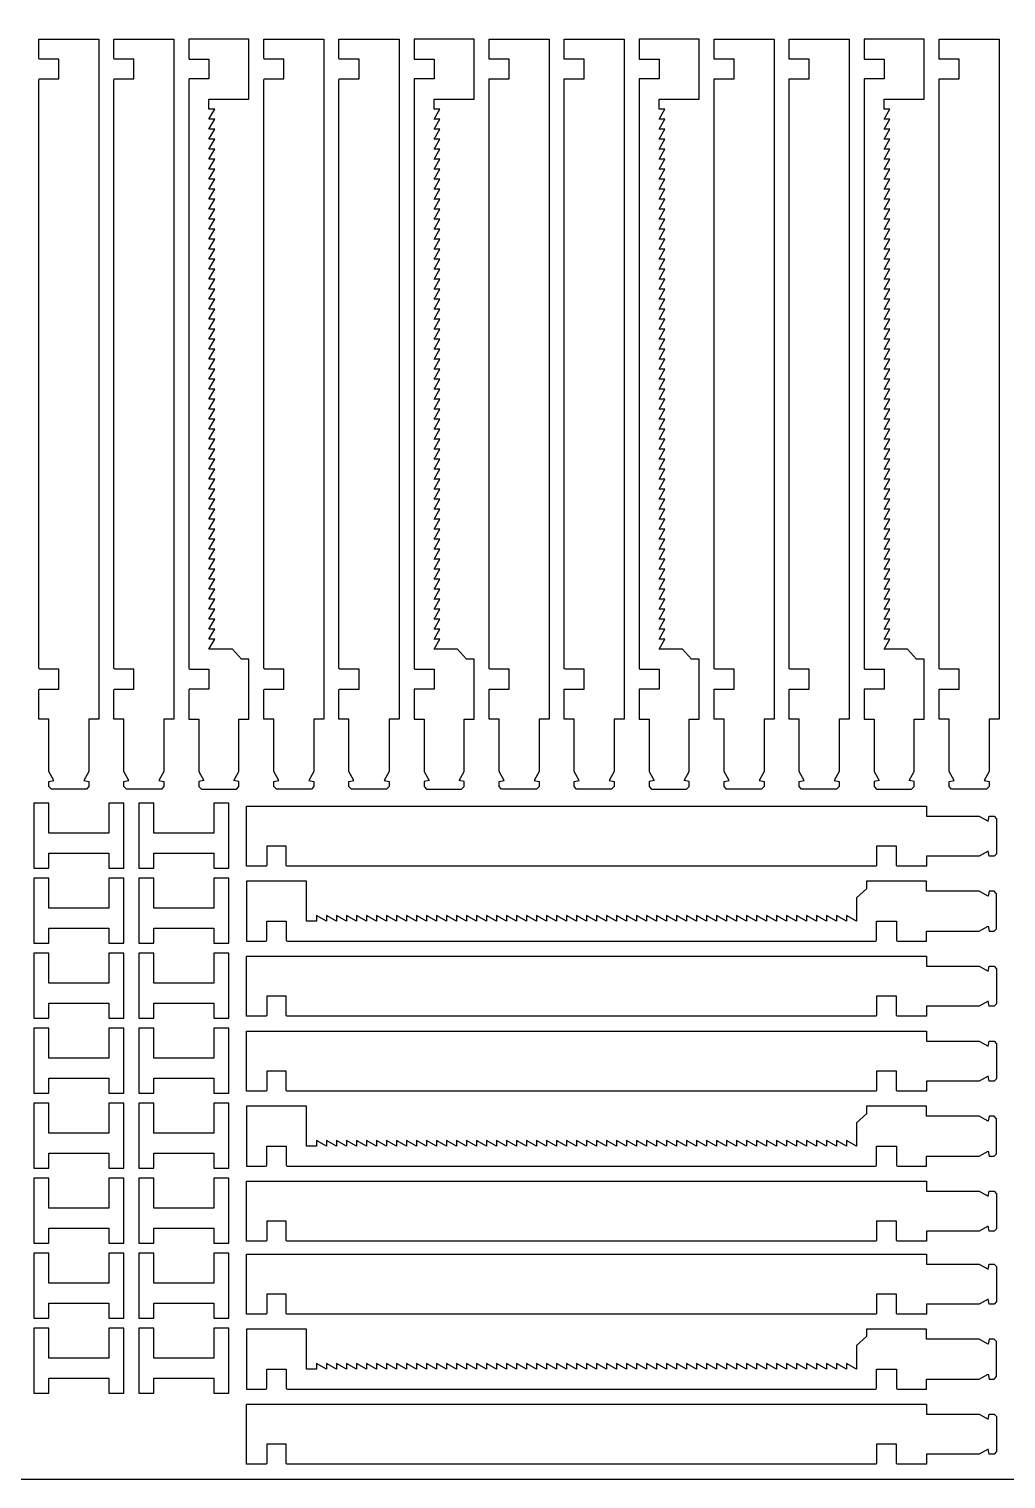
# Model space of a CAD drawing. Header units: millimetres. Extents: x 0 to 1902, y -212 to 712.
# Drawn here: x 437 to 632.4, y 0 to 290 of the extents above; entities that cross this region are included whole.
import ezdxf

# ---------------------------------------------------------------- set-up
doc = ezdxf.new("R2010")
doc.units = ezdxf.units.MM
doc.header["$MEASUREMENT"] = 0

msp = doc.modelspace()

# ---------------------------------------------------------------- linework, layer by layer
for p, q in [((481, 288), (469, 288)), ((469, 288), (469, 284.14)), ((481, 276), (481, 288)), ((526, 288), (514, 288)), ((514, 288), (514, 284.14)), ((526, 276), (526, 288)), ((571, 288), (559, 288)), ((559, 288), (559, 284.14)), ((571, 276), (571, 288)), ((616, 288), (604, 288)), ((604, 288), (604, 284.14)), ((616, 276), (616, 288)), ((469.2, 283.94), (473, 283.94)), ((473, 283.94), (473, 280.06)), ((514.2, 283.94), (518, 283.94)), ((518, 283.94), (518, 280.06)), ((559.2, 283.94), (563, 283.94)), ((563, 283.94), (563, 280.06)), ((604.2, 283.94), (608, 283.94)), ((608, 283.94), (608, 280.06)), ((469, 279.86), (469, 162.2)), ((473, 280.06), (469.2, 280.06)), ((514, 279.86), (514, 162.2)), ((518, 280.06), (514.2, 280.06)), ((559, 279.86), (559, 162.2)), ((563, 280.06), (559.2, 280.06)), ((604, 279.86), (604, 162.2)), ((608, 280.06), (604.2, 280.06)), ((473, 274), (473, 276)), ((473, 276), (481, 276)), ((518, 274), (518, 276)), ((518, 276), (526, 276)), ((563, 274), (563, 276)), ((563, 276), (571, 276)), ((608, 274), (608, 276)), ((608, 276), (616, 276)), ((473, 272), (474.15, 274)), ((474.15, 274), (473, 274)), ((518, 272), (519.15, 274)), ((519.15, 274), (518, 274)), ((563, 272), (564.15, 274)), ((564.15, 274), (563, 274)), ((608, 272), (609.15, 274)), ((609.15, 274), (608, 274)), ((473, 270), (474.15, 272)), ((474.15, 272), (473, 272)), ((473, 268), (474.15, 270)), ((474.15, 270), (473, 270)), ((518, 270), (519.15, 272)), ((519.15, 272), (518, 272)), ((518, 268), (519.15, 270)), ((519.15, 270), (518, 270)), ((563, 270), (564.15, 272)), ((564.15, 272), (563, 272)), ((563, 268), (564.15, 270)), ((564.15, 270), (563, 270)), ((608, 270), (609.15, 272)), ((609.15, 272), (608, 272)), ((608, 268), (609.15, 270)), ((609.15, 270), (608, 270)), ((473, 266), (474.15, 268)), ((474.15, 268), (473, 268)), ((518, 266), (519.15, 268)), ((519.15, 268), (518, 268)), ((563, 266), (564.15, 268)), ((564.15, 268), (563, 268)), ((608, 266), (609.15, 268)), ((609.15, 268), (608, 268)), ((473, 264), (474.15, 266)), ((474.15, 266), (473, 266)), ((473, 262), (474.15, 264)), ((474.15, 264), (473, 264)), ((518, 264), (519.15, 266)), ((519.15, 266), (518, 266)), ((518, 262), (519.15, 264)), ((519.15, 264), (518, 264)), ((563, 264), (564.15, 266)), ((564.15, 266), (563, 266)), ((563, 262), (564.15, 264)), ((564.15, 264), (563, 264)), ((608, 264), (609.15, 266)), ((609.15, 266), (608, 266)), ((608, 262), (609.15, 264)), ((609.15, 264), (608, 264)), ((473, 260), (474.15, 262)), ((474.15, 262), (473, 262)), ((518, 260), (519.15, 262)), ((519.15, 262), (518, 262)), ((563, 260), (564.15, 262)), ((564.15, 262), (563, 262)), ((608, 260), (609.15, 262)), ((609.15, 262), (608, 262)), ((473, 258), (474.15, 260)), ((474.15, 260), (473, 260)), ((518, 258), (519.15, 260)), ((519.15, 260), (518, 260)), ((563, 258), (564.15, 260)), ((564.15, 260), (563, 260)), ((608, 258), (609.15, 260)), ((609.15, 260), (608, 260)), ((473, 256), (474.15, 258)), ((474.15, 258), (473, 258)), ((473, 254), (474.15, 256)), ((474.15, 256), (473, 256)), ((518, 256), (519.15, 258)), ((519.15, 258), (518, 258)), ((518, 254), (519.15, 256)), ((519.15, 256), (518, 256)), ((563, 256), (564.15, 258)), ((564.15, 258), (563, 258)), ((563, 254), (564.15, 256)), ((564.15, 256), (563, 256)), ((608, 256), (609.15, 258)), ((609.15, 258), (608, 258)), ((608, 254), (609.15, 256)), ((609.15, 256), (608, 256)), ((473, 252), (474.15, 254)), ((474.15, 254), (473, 254)), ((518, 252), (519.15, 254)), ((519.15, 254), (518, 254)), ((563, 252), (564.15, 254)), ((564.15, 254), (563, 254)), ((608, 252), (609.15, 254)), ((609.15, 254), (608, 254)), ((473, 250), (474.15, 252)), ((474.15, 252), (473, 252)), ((473, 248), (474.15, 250)), ((474.15, 250), (473, 250)), ((518, 250), (519.15, 252)), ((519.15, 252), (518, 252)), ((518, 248), (519.15, 250)), ((519.15, 250), (518, 250)), ((563, 250), (564.15, 252)), ((564.15, 252), (563, 252)), ((563, 248), (564.15, 250)), ((564.15, 250), (563, 250)), ((608, 250), (609.15, 252)), ((609.15, 252), (608, 252)), ((608, 248), (609.15, 250)), ((609.15, 250), (608, 250)), ((473, 246), (474.15, 248)), ((474.15, 248), (473, 248)), ((518, 246), (519.15, 248)), ((519.15, 248), (518, 248)), ((563, 246), (564.15, 248)), ((564.15, 248), (563, 248)), ((608, 246), (609.15, 248)), ((609.15, 248), (608, 248)), ((473, 244), (474.15, 246)), ((474.15, 246), (473, 246)), ((473, 242), (474.15, 244)), ((474.15, 244), (473, 244)), ((518, 244), (519.15, 246)), ((519.15, 246), (518, 246)), ((518, 242), (519.15, 244)), ((519.15, 244), (518, 244)), ((563, 244), (564.15, 246)), ((564.15, 246), (563, 246)), ((563, 242), (564.15, 244)), ((564.15, 244), (563, 244)), ((608, 244), (609.15, 246)), ((609.15, 246), (608, 246)), ((608, 242), (609.15, 244)), ((609.15, 244), (608, 244)), ((473, 240), (474.15, 242)), ((474.15, 242), (473, 242)), ((518, 240), (519.15, 242)), ((519.15, 242), (518, 242)), ((563, 240), (564.15, 242)), ((564.15, 242), (563, 242)), ((608, 240), (609.15, 242)), ((609.15, 242), (608, 242)), ((473, 238), (474.15, 240)), ((474.15, 240), (473, 240)), ((473, 236), (474.15, 238)), ((474.15, 238), (473, 238)), ((518, 238), (519.15, 240)), ((519.15, 240), (518, 240)), ((518, 236), (519.15, 238)), ((519.15, 238), (518, 238)), ((563, 238), (564.15, 240)), ((564.15, 240), (563, 240)), ((563, 236), (564.15, 238)), ((564.15, 238), (563, 238)), ((608, 238), (609.15, 240)), ((609.15, 240), (608, 240)), ((608, 236), (609.15, 238)), ((609.15, 238), (608, 238)), ((473, 234), (474.15, 236)), ((474.15, 236), (473, 236)), ((518, 234), (519.15, 236)), ((519.15, 236), (518, 236)), ((563, 234), (564.15, 236)), ((564.15, 236), (563, 236)), ((608, 234), (609.15, 236)), ((609.15, 236), (608, 236)), ((473, 232), (474.15, 234)), ((474.15, 234), (473, 234)), ((518, 232), (519.15, 234)), ((519.15, 234), (518, 234)), ((563, 232), (564.15, 234)), ((564.15, 234), (563, 234)), ((608, 232), (609.15, 234)), ((609.15, 234), (608, 234)), ((473, 230), (474.15, 232)), ((474.15, 232), (473, 232)), ((473, 228), (474.15, 230)), ((474.15, 230), (473, 230)), ((518, 230), (519.15, 232)), ((519.15, 232), (518, 232)), ((518, 228), (519.15, 230)), ((519.15, 230), (518, 230)), ((563, 230), (564.15, 232)), ((564.15, 232), (563, 232)), ((563, 228), (564.15, 230)), ((564.15, 230), (563, 230)), ((608, 230), (609.15, 232)), ((609.15, 232), (608, 232)), ((608, 228), (609.15, 230)), ((609.15, 230), (608, 230)), ((473, 226), (474.15, 228)), ((474.15, 228), (473, 228)), ((518, 226), (519.15, 228)), ((519.15, 228), (518, 228)), ((563, 226), (564.15, 228)), ((564.15, 228), (563, 228)), ((608, 226), (609.15, 228)), ((609.15, 228), (608, 228)), ((473, 224), (474.15, 226)), ((474.15, 226), (473, 226)), ((473, 222), (474.15, 224)), ((474.15, 224), (473, 224)), ((518, 224), (519.15, 226)), ((519.15, 226), (518, 226)), ((518, 222), (519.15, 224)), ((519.15, 224), (518, 224)), ((563, 224), (564.15, 226)), ((564.15, 226), (563, 226)), ((563, 222), (564.15, 224)), ((564.15, 224), (563, 224)), ((608, 224), (609.15, 226)), ((609.15, 226), (608, 226)), ((608, 222), (609.15, 224)), ((609.15, 224), (608, 224)), ((473, 220), (474.15, 222)), ((474.15, 222), (473, 222)), ((518, 220), (519.15, 222)), ((519.15, 222), (518, 222)), ((563, 220), (564.15, 222)), ((564.15, 222), (563, 222)), ((608, 220), (609.15, 222)), ((609.15, 222), (608, 222)), ((473, 218), (474.15, 220)), ((474.15, 220), (473, 220)), ((473, 216), (474.15, 218)), ((474.15, 218), (473, 218)), ((518, 218), (519.15, 220)), ((519.15, 220), (518, 220)), ((518, 216), (519.15, 218)), ((519.15, 218), (518, 218)), ((563, 218), (564.15, 220)), ((564.15, 220), (563, 220)), ((563, 216), (564.15, 218)), ((564.15, 218), (563, 218)), ((608, 218), (609.15, 220)), ((609.15, 220), (608, 220)), ((608, 216), (609.15, 218)), ((609.15, 218), (608, 218)), ((473, 214), (474.15, 216)), ((474.15, 216), (473, 216)), ((518, 214), (519.15, 216)), ((519.15, 216), (518, 216)), ((563, 214), (564.15, 216)), ((564.15, 216), (563, 216)), ((608, 214), (609.15, 216)), ((609.15, 216), (608, 216)), ((473, 212), (474.15, 214)), ((474.15, 214), (473, 214)), ((473, 210), (474.15, 212)), ((474.15, 212), (473, 212)), ((518, 212), (519.15, 214)), ((519.15, 214), (518, 214)), ((518, 210), (519.15, 212)), ((519.15, 212), (518, 212)), ((563, 212), (564.15, 214)), ((564.15, 214), (563, 214)), ((563, 210), (564.15, 212)), ((564.15, 212), (563, 212)), ((608, 212), (609.15, 214)), ((609.15, 214), (608, 214)), ((608, 210), (609.15, 212)), ((609.15, 212), (608, 212)), ((473, 208), (474.15, 210)), ((474.15, 210), (473, 210)), ((518, 208), (519.15, 210)), ((519.15, 210), (518, 210)), ((563, 208), (564.15, 210)), ((564.15, 210), (563, 210)), ((608, 208), (609.15, 210)), ((609.15, 210), (608, 210)), ((473, 206), (474.15, 208)), ((474.15, 208), (473, 208)), ((473, 204), (474.15, 206)), ((474.15, 206), (473, 206)), ((518, 206), (519.15, 208)), ((519.15, 208), (518, 208)), ((518, 204), (519.15, 206)), ((519.15, 206), (518, 206)), ((563, 206), (564.15, 208)), ((564.15, 208), (563, 208)), ((563, 204), (564.15, 206)), ((564.15, 206), (563, 206)), ((608, 206), (609.15, 208)), ((609.15, 208), (608, 208)), ((608, 204), (609.15, 206)), ((609.15, 206), (608, 206)), ((473, 202), (474.15, 204)), ((474.15, 204), (473, 204)), ((518, 202), (519.15, 204)), ((519.15, 204), (518, 204)), ((563, 202), (564.15, 204)), ((564.15, 204), (563, 204)), ((608, 202), (609.15, 204)), ((609.15, 204), (608, 204)), ((473, 200), (474.15, 202)), ((474.15, 202), (473, 202)), ((518, 200), (519.15, 202)), ((519.15, 202), (518, 202)), ((563, 200), (564.15, 202)), ((564.15, 202), (563, 202)), ((608, 200), (609.15, 202)), ((609.15, 202), (608, 202)), ((473, 198), (474.15, 200)), ((474.15, 200), (473, 200)), ((473, 196), (474.15, 198)), ((474.15, 198), (473, 198)), ((518, 198), (519.15, 200)), ((519.15, 200), (518, 200)), ((518, 196), (519.15, 198)), ((519.15, 198), (518, 198)), ((563, 198), (564.15, 200)), ((564.15, 200), (563, 200)), ((563, 196), (564.15, 198)), ((564.15, 198), (563, 198)), ((608, 198), (609.15, 200)), ((609.15, 200), (608, 200)), ((608, 196), (609.15, 198)), ((609.15, 198), (608, 198)), ((473, 194), (474.15, 196)), ((474.15, 196), (473, 196)), ((518, 194), (519.15, 196)), ((519.15, 196), (518, 196)), ((563, 194), (564.15, 196)), ((564.15, 196), (563, 196)), ((608, 194), (609.15, 196)), ((609.15, 196), (608, 196)), ((473, 192), (474.15, 194)), ((474.15, 194), (473, 194)), ((473, 190), (474.15, 192)), ((474.15, 192), (473, 192)), ((518, 192), (519.15, 194)), ((519.15, 194), (518, 194)), ((518, 190), (519.15, 192)), ((519.15, 192), (518, 192)), ((563, 192), (564.15, 194)), ((564.15, 194), (563, 194)), ((563, 190), (564.15, 192)), ((564.15, 192), (563, 192)), ((608, 192), (609.15, 194)), ((609.15, 194), (608, 194)), ((608, 190), (609.15, 192)), ((609.15, 192), (608, 192)), ((473, 188), (474.15, 190)), ((474.15, 190), (473, 190)), ((518, 188), (519.15, 190)), ((519.15, 190), (518, 190)), ((563, 188), (564.15, 190)), ((564.15, 190), (563, 190)), ((608, 188), (609.15, 190)), ((609.15, 190), (608, 190)), ((473, 186), (474.15, 188)), ((474.15, 188), (473, 188)), ((473, 184), (474.15, 186)), ((474.15, 186), (473, 186)), ((518, 186), (519.15, 188)), ((519.15, 188), (518, 188)), ((518, 184), (519.15, 186)), ((519.15, 186), (518, 186)), ((563, 186), (564.15, 188)), ((564.15, 188), (563, 188)), ((563, 184), (564.15, 186)), ((564.15, 186), (563, 186)), ((608, 186), (609.15, 188)), ((609.15, 188), (608, 188)), ((608, 184), (609.15, 186)), ((609.15, 186), (608, 186)), ((473, 182), (474.15, 184)), ((474.15, 184), (473, 184)), ((518, 182), (519.15, 184)), ((519.15, 184), (518, 184)), ((563, 182), (564.15, 184)), ((564.15, 184), (563, 184)), ((608, 182), (609.15, 184)), ((609.15, 184), (608, 184)), ((473, 180), (474.15, 182)), ((474.15, 182), (473, 182)), ((473, 178), (474.15, 180)), ((474.15, 180), (473, 180)), ((518, 180), (519.15, 182)), ((519.15, 182), (518, 182)), ((518, 178), (519.15, 180)), ((519.15, 180), (518, 180)), ((563, 180), (564.15, 182)), ((564.15, 182), (563, 182)), ((563, 178), (564.15, 180)), ((564.15, 180), (563, 180)), ((608, 180), (609.15, 182)), ((609.15, 182), (608, 182)), ((608, 178), (609.15, 180)), ((609.15, 180), (608, 180)), ((473, 176), (474.15, 178)), ((474.15, 178), (473, 178)), ((518, 176), (519.15, 178)), ((519.15, 178), (518, 178)), ((563, 176), (564.15, 178)), ((564.15, 178), (563, 178)), ((608, 176), (609.15, 178)), ((609.15, 178), (608, 178)), ((473, 174), (474.15, 176)), ((474.15, 176), (473, 176)), ((473, 172), (474.15, 174)), ((474.15, 174), (473, 174)), ((518, 174), (519.15, 176)), ((519.15, 176), (518, 176)), ((518, 172), (519.15, 174)), ((519.15, 174), (518, 174)), ((563, 174), (564.15, 176)), ((564.15, 176), (563, 176)), ((563, 172), (564.15, 174)), ((564.15, 174), (563, 174)), ((608, 174), (609.15, 176)), ((609.15, 176), (608, 176)), ((608, 172), (609.15, 174)), ((609.15, 174), (608, 174)), ((473, 170), (474.15, 172)), ((474.15, 172), (473, 172)), ((518, 170), (519.15, 172)), ((519.15, 172), (518, 172)), ((563, 170), (564.15, 172)), ((564.15, 172), (563, 172)), ((608, 170), (609.15, 172)), ((609.15, 172), (608, 172)), ((473, 168), (474.15, 170)), ((474.15, 170), (473, 170)), ((518, 168), (519.15, 170)), ((519.15, 170), (518, 170)), ((563, 168), (564.15, 170)), ((564.15, 170), (563, 170)), ((608, 168), (609.15, 170)), ((609.15, 170), (608, 170)), ((473, 166), (474.15, 168)), ((474.15, 168), (473, 168)), ((475.5, 166), (473, 166)), ((476, 166), (475.5, 166)), ((477.7, 166), (476, 166)), ((479.5, 164), (477.7, 166)), ((518, 166), (519.15, 168)), ((519.15, 168), (518, 168)), ((520.5, 166), (518, 166)), ((521, 166), (520.5, 166)), ((522.7, 166), (521, 166)), ((524.5, 164), (522.7, 166)), ((563, 166), (564.15, 168)), ((564.15, 168), (563, 168)), ((565.5, 166), (563, 166)), ((566, 166), (565.5, 166)), ((567.7, 166), (566, 166)), ((569.5, 164), (567.7, 166)), ((608, 166), (609.15, 168)), ((609.15, 168), (608, 168)), ((610.5, 166), (608, 166)), ((611, 166), (610.5, 166)), ((612.7, 166), (611, 166)), ((614.5, 164), (612.7, 166)), ((481, 164), (479.5, 164)), ((481, 152), (481, 164)), ((526, 164), (524.5, 164)), ((526, 152), (526, 164)), ((571, 164), (569.5, 164)), ((571, 152), (571, 164)), ((616, 164), (614.5, 164)), ((616, 152), (616, 164)), ((469.2, 162), (473, 162)), ((473, 162), (473, 158)), ((514.2, 162), (518, 162)), ((518, 162), (518, 158)), ((559.2, 162), (563, 162)), ((563, 162), (563, 158)), ((604.2, 162), (608, 162)), ((608, 162), (608, 158)), ((469, 157.8), (469, 152)), ((473, 158), (469.2, 158)), ((514, 157.8), (514, 152)), ((518, 158), (514.2, 158)), ((559, 157.8), (559, 152)), ((563, 158), (559.2, 158)), ((604, 157.8), (604, 152)), ((608, 158), (604.2, 158)), ((469, 152), (471, 152)), ((471, 152), (471, 141.5)), ((479, 152), (481, 152)), ((479, 141.5), (479, 152)), ((514, 152), (516, 152)), ((516, 152), (516, 141.5)), ((524, 152), (526, 152)), ((524, 141.5), (524, 152)), ((559, 152), (561, 152)), ((561, 152), (561, 141.5)), ((569, 152), (571, 152)), ((569, 141.5), (569, 152)), ((604, 152), (606, 152)), ((606, 152), (606, 141.5)), ((614, 152), (616, 152)), ((614, 141.5), (614, 152)), ((471, 141.5), (472, 139.7)), ((472, 139.7), (471, 139.5)), ((471, 139.5), (471, 138.5)), ((478, 139.7), (479, 141.5)), ((479, 139.5), (478, 139.7)), ((479, 138.5), (479, 139.5)), ((516, 141.5), (517, 139.7)), ((517, 139.7), (516, 139.5)), ((516, 139.5), (516, 138.5)), ((523, 139.7), (524, 141.5)), ((524, 139.5), (523, 139.7)), ((524, 138.5), (524, 139.5)), ((561, 141.5), (562, 139.7)), ((562, 139.7), (561, 139.5)), ((561, 139.5), (561, 138.5)), ((568, 139.7), (569, 141.5)), ((569, 139.5), (568, 139.7)), ((569, 138.5), (569, 139.5)), ((606, 141.5), (607, 139.7)), ((607, 139.7), (606, 139.5)), ((606, 139.5), (606, 138.5)), ((613, 139.7), (614, 141.5)), ((614, 139.5), (613, 139.7)), ((614, 138.5), (614, 139.5)), ((471, 138.5), (471.5, 138)), ((471.5, 138), (478.5, 138)), ((478.5, 138), (479, 138.5)), ((516, 138.5), (516.5, 138)), ((516.5, 138), (523.5, 138)), ((523.5, 138), (524, 138.5)), ((561, 138.5), (561.5, 138)), ((561.5, 138), (568.5, 138)), ((568.5, 138), (569, 138.5)), ((606, 138.5), (606.5, 138)), ((606.5, 138), (613.5, 138)), ((613.5, 138), (614, 138.5)), ((441, 135.19), (438, 135.19)), ((438, 135.19), (438, 122.19)), ((441, 129.19), (441, 135.19)), ((456, 135.19), (453, 135.19)), ((453, 135.19), (453, 129.19)), ((456, 122.19), (456, 135.19)), ((462, 135.19), (459, 135.19)), ((459, 135.19), (459, 122.19)), ((462, 129.19), (462, 135.19)), ((477, 135.19), (474, 135.19)), ((474, 135.19), (474, 129.19)), ((477, 122.19), (477, 135.19)), ((453, 129.19), (441, 129.19)), ((474, 129.19), (462, 129.19)), ((441, 122.19), (441, 125.19)), ((441, 125.19), (453, 125.19)), ((453, 125.19), (453, 122.19)), ((462, 122.19), (462, 125.19)), ((462, 125.19), (474, 125.19)), ((474, 125.19), (474, 122.19)), ((438, 122.19), (441, 122.19)), ((453, 122.19), (456, 122.19)), ((459, 122.19), (462, 122.19)), ((474, 122.19), (477, 122.19)), ((441, 120.19), (438, 120.19)), ((438, 120.19), (438, 107.19)), ((441, 114.19), (441, 120.19)), ((456, 120.19), (453, 120.19)), ((453, 120.19), (453, 114.19)), ((456, 107.19), (456, 120.19)), ((462, 120.19), (459, 120.19)), ((459, 120.19), (459, 107.19)), ((462, 114.19), (462, 120.19)), ((477, 120.19), (474, 120.19)), ((474, 120.19), (474, 114.19)), ((477, 107.19), (477, 120.19)), ((492.51, 119.56), (480.51, 119.56)), ((480.51, 119.56), (480.51, 107.56)), ((492.51, 111.56), (492.51, 119.56)), ((616.51, 119.56), (604.51, 119.56)), ((604.51, 119.56), (604.51, 118.06)), ((616.51, 117.56), (616.51, 119.56)), ((604.51, 118.06), (602.51, 116.26)), ((602.51, 116.26), (602.51, 114.56)), ((627.01, 117.56), (616.51, 117.56)), ((628.81, 116.56), (627.01, 117.56)), ((629.01, 117.56), (628.81, 116.56)), ((630.01, 117.56), (629.01, 117.56)), ((630.51, 117.06), (630.01, 117.56)), ((630.51, 110.06), (630.51, 117.06)), ((453, 114.19), (441, 114.19)), ((474, 114.19), (462, 114.19)), ((602.51, 114.56), (602.51, 114.06)), ((602.51, 114.06), (602.51, 111.56)), ((484.57, 107.76), (484.57, 111.56)), ((484.57, 111.56), (488.45, 111.56)), ((488.45, 111.56), (488.45, 107.76)), ((494.51, 111.56), (492.51, 111.56)), ((496.51, 111.56), (494.51, 112.71)), ((494.51, 112.71), (494.51, 111.56)), ((498.51, 111.56), (496.51, 112.71)), ((496.51, 112.71), (496.51, 111.56)), ((500.51, 111.56), (498.51, 112.71)), ((498.51, 112.71), (498.51, 111.56)), ((502.51, 111.56), (500.51, 112.71)), ((500.51, 112.71), (500.51, 111.56)), ((504.51, 111.56), (502.51, 112.71)), ((502.51, 112.71), (502.51, 111.56)), ((506.51, 111.56), (504.51, 112.71)), ((504.51, 112.71), (504.51, 111.56)), ((508.51, 111.56), (506.51, 112.71)), ((506.51, 112.71), (506.51, 111.56)), ((510.51, 111.56), (508.51, 112.71)), ((508.51, 112.71), (508.51, 111.56)), ((512.51, 111.56), (510.51, 112.71)), ((510.51, 112.71), (510.51, 111.56)), ((514.51, 111.56), (512.51, 112.71)), ((512.51, 112.71), (512.51, 111.56)), ((516.51, 111.56), (514.51, 112.71)), ((514.51, 112.71), (514.51, 111.56)), ((518.51, 111.56), (516.51, 112.71)), ((516.51, 112.71), (516.51, 111.56)), ((520.51, 111.56), (518.51, 112.71)), ((518.51, 112.71), (518.51, 111.56)), ((522.51, 111.56), (520.51, 112.71)), ((520.51, 112.71), (520.51, 111.56)), ((524.51, 111.56), (522.51, 112.71)), ((522.51, 112.71), (522.51, 111.56)), ((526.51, 111.56), (524.51, 112.71)), ((524.51, 112.71), (524.51, 111.56)), ((528.51, 111.56), (526.51, 112.71)), ((526.51, 112.71), (526.51, 111.56)), ((530.51, 111.56), (528.51, 112.71)), ((528.51, 112.71), (528.51, 111.56)), ((532.51, 111.56), (530.51, 112.71)), ((530.51, 112.71), (530.51, 111.56)), ((534.51, 111.56), (532.51, 112.71)), ((532.51, 112.71), (532.51, 111.56)), ((536.51, 111.56), (534.51, 112.71)), ((534.51, 112.71), (534.51, 111.56)), ((538.51, 111.56), (536.51, 112.71)), ((536.51, 112.71), (536.51, 111.56)), ((540.51, 111.56), (538.51, 112.71)), ((538.51, 112.71), (538.51, 111.56)), ((542.51, 111.56), (540.51, 112.71)), ((540.51, 112.71), (540.51, 111.56)), ((544.51, 111.56), (542.51, 112.71)), ((542.51, 112.71), (542.51, 111.56)), ((546.51, 111.56), (544.51, 112.71)), ((544.51, 112.71), (544.51, 111.56)), ((548.51, 111.56), (546.51, 112.71)), ((546.51, 112.71), (546.51, 111.56)), ((550.51, 111.56), (548.51, 112.71)), ((548.51, 112.71), (548.51, 111.56)), ((552.51, 111.56), (550.51, 112.71)), ((550.51, 112.71), (550.51, 111.56)), ((554.51, 111.56), (552.51, 112.71)), ((552.51, 112.71), (552.51, 111.56)), ((556.51, 111.56), (554.51, 112.71)), ((554.51, 112.71), (554.51, 111.56)), ((558.51, 111.56), (556.51, 112.71)), ((556.51, 112.71), (556.51, 111.56)), ((560.51, 111.56), (558.51, 112.71)), ((558.51, 112.71), (558.51, 111.56)), ((562.51, 111.56), (560.51, 112.71)), ((560.51, 112.71), (560.51, 111.56)), ((564.51, 111.56), (562.51, 112.71)), ((562.51, 112.71), (562.51, 111.56)), ((566.51, 111.56), (564.51, 112.71)), ((564.51, 112.71), (564.51, 111.56)), ((568.51, 111.56), (566.51, 112.71)), ((566.51, 112.71), (566.51, 111.56)), ((570.51, 111.56), (568.51, 112.71)), ((568.51, 112.71), (568.51, 111.56)), ((572.51, 111.56), (570.51, 112.71)), ((570.51, 112.71), (570.51, 111.56)), ((574.51, 111.56), (572.51, 112.71)), ((572.51, 112.71), (572.51, 111.56)), ((576.51, 111.56), (574.51, 112.71)), ((574.51, 112.71), (574.51, 111.56)), ((578.51, 111.56), (576.51, 112.71)), ((576.51, 112.71), (576.51, 111.56)), ((580.51, 111.56), (578.51, 112.71)), ((578.51, 112.71), (578.51, 111.56)), ((582.51, 111.56), (580.51, 112.71)), ((580.51, 112.71), (580.51, 111.56)), ((584.51, 111.56), (582.51, 112.71)), ((582.51, 112.71), (582.51, 111.56)), ((586.51, 111.56), (584.51, 112.71)), ((584.51, 112.71), (584.51, 111.56)), ((588.51, 111.56), (586.51, 112.71)), ((586.51, 112.71), (586.51, 111.56)), ((590.51, 111.56), (588.51, 112.71)), ((588.51, 112.71), (588.51, 111.56)), ((592.51, 111.56), (590.51, 112.71)), ((590.51, 112.71), (590.51, 111.56)), ((594.51, 111.56), (592.51, 112.71)), ((592.51, 112.71), (592.51, 111.56)), ((596.51, 111.56), (594.51, 112.71)), ((594.51, 112.71), (594.51, 111.56)), ((598.51, 111.56), (596.51, 112.71)), ((596.51, 112.71), (596.51, 111.56)), ((600.51, 111.56), (598.51, 112.71)), ((598.51, 112.71), (598.51, 111.56)), ((602.51, 111.56), (600.51, 112.71)), ((600.51, 112.71), (600.51, 111.56)), ((606.51, 107.76), (606.51, 111.56)), ((606.51, 111.56), (610.51, 111.56)), ((610.51, 111.56), (610.51, 107.76)), ((627.01, 109.56), (628.81, 110.56)), ((628.81, 110.56), (629.01, 109.56)), ((441, 107.19), (441, 110.19)), ((441, 110.19), (453, 110.19)), ((453, 110.19), (453, 107.19)), ((462, 107.19), (462, 110.19)), ((462, 110.19), (474, 110.19)), ((474, 110.19), (474, 107.19)), ((480.51, 107.56), (484.37, 107.56)), ((488.65, 107.56), (606.31, 107.56)), ((610.71, 107.56), (616.51, 107.56)), ((616.51, 107.56), (616.51, 109.56)), ((616.51, 109.56), (627.01, 109.56)), ((629.01, 109.56), (630.01, 109.56)), ((630.01, 109.56), (630.51, 110.06)), ((438, 107.19), (441, 107.19)), ((441, 105.19), (438, 105.19)), ((438, 105.19), (438, 92.19)), ((441, 99.19), (441, 105.19)), ((453, 107.19), (456, 107.19)), ((456, 105.19), (453, 105.19)), ((453, 105.19), (453, 99.19)), ((456, 92.19), (456, 105.19)), ((459, 107.19), (462, 107.19)), ((462, 105.19), (459, 105.19)), ((459, 105.19), (459, 92.19)), ((462, 99.19), (462, 105.19)), ((474, 107.19), (477, 107.19)), ((477, 105.19), (474, 105.19)), ((474, 105.19), (474, 99.19)), ((477, 92.19), (477, 105.19)), ((453, 99.19), (441, 99.19)), ((474, 99.19), (462, 99.19)), ((441, 92.19), (441, 95.19)), ((441, 95.19), (453, 95.19)), ((453, 95.19), (453, 92.19)), ((462, 92.19), (462, 95.19)), ((462, 95.19), (474, 95.19)), ((474, 95.19), (474, 92.19)), ((438, 92.19), (441, 92.19)), ((441, 90.19), (438, 90.19)), ((438, 90.19), (438, 77.19)), ((441, 84.19), (441, 90.19)), ((453, 92.19), (456, 92.19)), ((456, 90.19), (453, 90.19)), ((453, 90.19), (453, 84.19)), ((456, 77.19), (456, 90.19)), ((459, 92.19), (462, 92.19)), ((462, 90.19), (459, 90.19)), ((459, 90.19), (459, 77.19)), ((462, 84.19), (462, 90.19)), ((474, 92.19), (477, 92.19)), ((477, 90.19), (474, 90.19)), ((474, 90.19), (474, 84.19)), ((477, 77.19), (477, 90.19)), ((453, 84.19), (441, 84.19)), ((474, 84.19), (462, 84.19)), ((441, 77.19), (441, 80.19)), ((441, 80.19), (453, 80.19)), ((453, 80.19), (453, 77.19)), ((462, 77.19), (462, 80.19)), ((462, 80.19), (474, 80.19)), ((474, 80.19), (474, 77.19)), ((438, 77.19), (441, 77.19)), ((453, 77.19), (456, 77.19)), ((459, 77.19), (462, 77.19)), ((474, 77.19), (477, 77.19)), ((441, 75.19), (438, 75.19)), ((438, 75.19), (438, 62.19)), ((441, 69.19), (441, 75.19)), ((456, 75.19), (453, 75.19)), ((453, 75.19), (453, 69.19)), ((456, 62.19), (456, 75.19)), ((462, 75.19), (459, 75.19)), ((459, 75.19), (459, 62.19)), ((462, 69.19), (462, 75.19)), ((477, 75.19), (474, 75.19)), ((474, 75.19), (474, 69.19)), ((477, 62.19), (477, 75.19)), ((492.51, 74.56), (480.51, 74.56)), ((480.51, 74.56), (480.51, 62.56)), ((492.51, 66.56), (492.51, 74.56)), ((604.51, 73.06), (602.51, 71.26)), ((616.51, 74.56), (604.51, 74.56)), ((604.51, 74.56), (604.51, 73.06)), ((616.51, 72.56), (616.51, 74.56)), ((627.01, 72.56), (616.51, 72.56)), ((628.81, 71.56), (627.01, 72.56)), ((629.01, 72.56), (628.81, 71.56)), ((630.01, 72.56), (629.01, 72.56)), ((630.51, 72.06), (630.01, 72.56)), ((602.51, 71.26), (602.51, 69.56)), ((630.51, 65.06), (630.51, 72.06)), ((453, 69.19), (441, 69.19)), ((474, 69.19), (462, 69.19)), ((496.51, 66.56), (494.51, 67.71)), ((494.51, 67.71), (494.51, 66.56)), ((498.51, 66.56), (496.51, 67.71)), ((496.51, 67.71), (496.51, 66.56)), ((500.51, 66.56), (498.51, 67.71)), ((498.51, 67.71), (498.51, 66.56)), ((502.51, 66.56), (500.51, 67.71)), ((500.51, 67.71), (500.51, 66.56)), ((504.51, 66.56), (502.51, 67.71)), ((502.51, 67.71), (502.51, 66.56)), ((506.51, 66.56), (504.51, 67.71)), ((504.51, 67.71), (504.51, 66.56)), ((508.51, 66.56), (506.51, 67.71)), ((506.51, 67.71), (506.51, 66.56)), ((510.51, 66.56), (508.51, 67.71)), ((508.51, 67.71), (508.51, 66.56)), ((512.51, 66.56), (510.51, 67.71)), ((510.51, 67.71), (510.51, 66.56)), ((514.51, 66.56), (512.51, 67.71)), ((512.51, 67.71), (512.51, 66.56)), ((516.51, 66.56), (514.51, 67.71)), ((514.51, 67.71), (514.51, 66.56)), ((518.51, 66.56), (516.51, 67.71)), ((516.51, 67.71), (516.51, 66.56)), ((520.51, 66.56), (518.51, 67.71)), ((518.51, 67.71), (518.51, 66.56)), ((522.51, 66.56), (520.51, 67.71)), ((520.51, 67.71), (520.51, 66.56)), ((524.51, 66.56), (522.51, 67.71)), ((522.51, 67.71), (522.51, 66.56)), ((526.51, 66.56), (524.51, 67.71)), ((524.51, 67.71), (524.51, 66.56)), ((528.51, 66.56), (526.51, 67.71)), ((526.51, 67.71), (526.51, 66.56)), ((530.51, 66.56), (528.51, 67.71)), ((528.51, 67.71), (528.51, 66.56)), ((532.51, 66.56), (530.51, 67.71)), ((530.51, 67.71), (530.51, 66.56)), ((534.51, 66.56), (532.51, 67.71)), ((532.51, 67.71), (532.51, 66.56)), ((536.51, 66.56), (534.51, 67.71)), ((534.51, 67.71), (534.51, 66.56)), ((538.51, 66.56), (536.51, 67.71)), ((536.51, 67.71), (536.51, 66.56)), ((540.51, 66.56), (538.51, 67.71)), ((538.51, 67.71), (538.51, 66.56)), ((542.51, 66.56), (540.51, 67.71)), ((540.51, 67.71), (540.51, 66.56)), ((544.51, 66.56), (542.51, 67.71)), ((542.51, 67.71), (542.51, 66.56)), ((546.51, 66.56), (544.51, 67.71)), ((544.51, 67.71), (544.51, 66.56)), ((548.51, 66.56), (546.51, 67.71)), ((546.51, 67.71), (546.51, 66.56)), ((550.51, 66.56), (548.51, 67.71)), ((548.51, 67.71), (548.51, 66.56)), ((552.51, 66.56), (550.51, 67.71)), ((550.51, 67.71), (550.51, 66.56)), ((554.51, 66.56), (552.51, 67.71)), ((552.51, 67.71), (552.51, 66.56)), ((556.51, 66.56), (554.51, 67.71)), ((554.51, 67.71), (554.51, 66.56)), ((558.51, 66.56), (556.51, 67.71)), ((556.51, 67.71), (556.51, 66.56)), ((560.51, 66.56), (558.51, 67.71)), ((558.51, 67.71), (558.51, 66.56)), ((562.51, 66.56), (560.51, 67.71)), ((560.51, 67.71), (560.51, 66.56)), ((564.51, 66.56), (562.51, 67.71)), ((562.51, 67.71), (562.51, 66.56)), ((566.51, 66.56), (564.51, 67.71)), ((564.51, 67.71), (564.51, 66.56)), ((568.51, 66.56), (566.51, 67.71)), ((566.51, 67.71), (566.51, 66.56)), ((570.51, 66.56), (568.51, 67.71)), ((568.51, 67.71), (568.51, 66.56)), ((572.51, 66.56), (570.51, 67.71)), ((570.51, 67.71), (570.51, 66.56)), ((574.51, 66.56), (572.51, 67.71)), ((572.51, 67.71), (572.51, 66.56)), ((576.51, 66.56), (574.51, 67.71)), ((574.51, 67.71), (574.51, 66.56)), ((578.51, 66.56), (576.51, 67.71)), ((576.51, 67.71), (576.51, 66.56)), ((580.51, 66.56), (578.51, 67.71)), ((578.51, 67.71), (578.51, 66.56)), ((582.51, 66.56), (580.51, 67.71)), ((580.51, 67.71), (580.51, 66.56)), ((584.51, 66.56), (582.51, 67.71)), ((582.51, 67.71), (582.51, 66.56)), ((586.51, 66.56), (584.51, 67.71)), ((584.51, 67.71), (584.51, 66.56)), ((588.51, 66.56), (586.51, 67.71)), ((586.51, 67.71), (586.51, 66.56)), ((590.51, 66.56), (588.51, 67.71)), ((588.51, 67.71), (588.51, 66.56)), ((592.51, 66.56), (590.51, 67.71)), ((590.51, 67.71), (590.51, 66.56)), ((594.51, 66.56), (592.51, 67.71)), ((592.51, 67.71), (592.51, 66.56)), ((596.51, 66.56), (594.51, 67.71)), ((594.51, 67.71), (594.51, 66.56)), ((598.51, 66.56), (596.51, 67.71)), ((596.51, 67.71), (596.51, 66.56)), ((600.51, 66.56), (598.51, 67.71)), ((598.51, 67.71), (598.51, 66.56)), ((602.51, 66.56), (600.51, 67.71)), ((600.51, 67.71), (600.51, 66.56)), ((602.51, 69.56), (602.51, 69.06)), ((602.51, 69.06), (602.51, 66.56)), ((441, 62.19), (441, 65.19)), ((441, 65.19), (453, 65.19)), ((453, 65.19), (453, 62.19)), ((462, 62.19), (462, 65.19)), ((462, 65.19), (474, 65.19)), ((474, 65.19), (474, 62.19)), ((484.57, 62.76), (484.57, 66.56)), ((484.57, 66.56), (488.45, 66.56)), ((488.45, 66.56), (488.45, 62.76)), ((494.51, 66.56), (492.51, 66.56)), ((606.51, 62.76), (606.51, 66.56)), ((606.51, 66.56), (610.51, 66.56)), ((610.51, 66.56), (610.51, 62.76)), ((616.51, 62.56), (616.51, 64.56)), ((616.51, 64.56), (627.01, 64.56)), ((627.01, 64.56), (628.81, 65.56)), ((628.81, 65.56), (629.01, 64.56)), ((629.01, 64.56), (630.01, 64.56)), ((630.01, 64.56), (630.51, 65.06)), ((438, 62.19), (441, 62.19)), ((453, 62.19), (456, 62.19)), ((459, 62.19), (462, 62.19)), ((474, 62.19), (477, 62.19)), ((480.51, 62.56), (484.37, 62.56)), ((488.65, 62.56), (606.31, 62.56)), ((610.71, 62.56), (616.51, 62.56)), ((441, 60.19), (438, 60.19)), ((438, 60.19), (438, 47.19)), ((441, 54.19), (441, 60.19)), ((456, 60.19), (453, 60.19)), ((453, 60.19), (453, 54.19)), ((456, 47.19), (456, 60.19)), ((462, 60.19), (459, 60.19)), ((459, 60.19), (459, 47.19)), ((462, 54.19), (462, 60.19)), ((477, 60.19), (474, 60.19)), ((474, 60.19), (474, 54.19)), ((477, 47.19), (477, 60.19)), ((453, 54.19), (441, 54.19)), ((474, 54.19), (462, 54.19)), ((441, 47.19), (441, 50.19)), ((441, 50.19), (453, 50.19)), ((453, 50.19), (453, 47.19)), ((462, 47.19), (462, 50.19)), ((462, 50.19), (474, 50.19)), ((474, 50.19), (474, 47.19)), ((438, 47.19), (441, 47.19)), ((453, 47.19), (456, 47.19)), ((459, 47.19), (462, 47.19)), ((474, 47.19), (477, 47.19)), ((441, 45.19), (438, 45.19)), ((438, 45.19), (438, 32.19)), ((441, 39.19), (441, 45.19)), ((456, 45.19), (453, 45.19)), ((453, 45.19), (453, 39.19)), ((456, 32.19), (456, 45.19)), ((462, 45.19), (459, 45.19)), ((459, 45.19), (459, 32.19)), ((462, 39.19), (462, 45.19)), ((477, 45.19), (474, 45.19)), ((474, 45.19), (474, 39.19)), ((477, 32.19), (477, 45.19)), ((453, 39.19), (441, 39.19)), ((474, 39.19), (462, 39.19)), ((441, 32.19), (441, 35.19)), ((441, 35.19), (453, 35.19)), ((453, 35.19), (453, 32.19)), ((462, 32.19), (462, 35.19)), ((462, 35.19), (474, 35.19)), ((474, 35.19), (474, 32.19)), ((438, 32.19), (441, 32.19)), ((453, 32.19), (456, 32.19)), ((459, 32.19), (462, 32.19)), ((474, 32.19), (477, 32.19)), ((441, 30.19), (438, 30.19)), ((438, 30.19), (438, 17.19)), ((441, 24.19), (441, 30.19)), ((456, 30.19), (453, 30.19)), ((453, 30.19), (453, 24.19)), ((456, 17.19), (456, 30.19)), ((462, 30.19), (459, 30.19)), ((459, 30.19), (459, 17.19)), ((462, 24.19), (462, 30.19)), ((477, 30.19), (474, 30.19)), ((474, 30.19), (474, 24.19)), ((477, 17.19), (477, 30.19)), ((492.51, 29.98), (480.51, 29.98)), ((480.51, 29.98), (480.51, 17.98)), ((492.51, 21.98), (492.51, 29.98)), ((616.51, 29.98), (604.51, 29.98)), ((604.51, 29.98), (604.51, 28.48)), ((616.51, 27.98), (616.51, 29.98)), ((604.51, 28.48), (602.51, 26.68)), ((602.51, 26.68), (602.51, 24.98)), ((627.01, 27.98), (616.51, 27.98)), ((628.81, 26.98), (627.01, 27.98)), ((629.01, 27.98), (628.81, 26.98)), ((630.01, 27.98), (629.01, 27.98)), ((630.51, 27.48), (630.01, 27.98)), ((630.51, 20.48), (630.51, 27.48)), ((453, 24.19), (441, 24.19)), ((474, 24.19), (462, 24.19)), ((602.51, 24.98), (602.51, 24.48)), ((602.51, 24.48), (602.51, 21.98)), ((484.57, 18.18), (484.57, 21.98)), ((484.57, 21.98), (488.45, 21.98)), ((488.45, 21.98), (488.45, 18.18)), ((494.51, 21.98), (492.51, 21.98)), ((496.51, 21.98), (494.51, 23.13)), ((494.51, 23.13), (494.51, 21.98)), ((498.51, 21.98), (496.51, 23.13)), ((496.51, 23.13), (496.51, 21.98)), ((500.51, 21.98), (498.51, 23.13)), ((498.51, 23.13), (498.51, 21.98)), ((502.51, 21.98), (500.51, 23.13)), ((500.51, 23.13), (500.51, 21.98)), ((504.51, 21.98), (502.51, 23.13)), ((502.51, 23.13), (502.51, 21.98)), ((506.51, 21.98), (504.51, 23.13)), ((504.51, 23.13), (504.51, 21.98)), ((508.51, 21.98), (506.51, 23.13)), ((506.51, 23.13), (506.51, 21.98)), ((510.51, 21.98), (508.51, 23.13)), ((508.51, 23.13), (508.51, 21.98)), ((512.51, 21.98), (510.51, 23.13)), ((510.51, 23.13), (510.51, 21.98)), ((514.51, 21.98), (512.51, 23.13)), ((512.51, 23.13), (512.51, 21.98)), ((516.51, 21.98), (514.51, 23.13)), ((514.51, 23.13), (514.51, 21.98)), ((518.51, 21.98), (516.51, 23.13)), ((516.51, 23.13), (516.51, 21.98)), ((520.51, 21.98), (518.51, 23.13)), ((518.51, 23.13), (518.51, 21.98)), ((522.51, 21.98), (520.51, 23.13)), ((520.51, 23.13), (520.51, 21.98)), ((524.51, 21.98), (522.51, 23.13)), ((522.51, 23.13), (522.51, 21.98)), ((526.51, 21.98), (524.51, 23.13)), ((524.51, 23.13), (524.51, 21.98)), ((528.51, 21.98), (526.51, 23.13)), ((526.51, 23.13), (526.51, 21.98)), ((530.51, 21.98), (528.51, 23.13)), ((528.51, 23.13), (528.51, 21.98)), ((532.51, 21.98), (530.51, 23.13)), ((530.51, 23.13), (530.51, 21.98)), ((534.51, 21.98), (532.51, 23.13)), ((532.51, 23.13), (532.51, 21.98)), ((536.51, 21.98), (534.51, 23.13)), ((534.51, 23.13), (534.51, 21.98)), ((538.51, 21.98), (536.51, 23.13)), ((536.51, 23.13), (536.51, 21.98)), ((540.51, 21.98), (538.51, 23.13)), ((538.51, 23.13), (538.51, 21.98)), ((542.51, 21.98), (540.51, 23.13)), ((540.51, 23.13), (540.51, 21.98)), ((544.51, 21.98), (542.51, 23.13)), ((542.51, 23.13), (542.51, 21.98)), ((546.51, 21.98), (544.51, 23.13)), ((544.51, 23.13), (544.51, 21.98)), ((548.51, 21.98), (546.51, 23.13)), ((546.51, 23.13), (546.51, 21.98)), ((550.51, 21.98), (548.51, 23.13)), ((548.51, 23.13), (548.51, 21.98)), ((552.51, 21.98), (550.51, 23.13)), ((550.51, 23.13), (550.51, 21.98)), ((554.51, 21.98), (552.51, 23.13)), ((552.51, 23.13), (552.51, 21.98)), ((556.51, 21.98), (554.51, 23.13)), ((554.51, 23.13), (554.51, 21.98)), ((558.51, 21.98), (556.51, 23.13)), ((556.51, 23.13), (556.51, 21.98)), ((560.51, 21.98), (558.51, 23.13)), ((558.51, 23.13), (558.51, 21.98)), ((562.51, 21.98), (560.51, 23.13)), ((560.51, 23.13), (560.51, 21.98)), ((564.51, 21.98), (562.51, 23.13)), ((562.51, 23.13), (562.51, 21.98)), ((566.51, 21.98), (564.51, 23.13)), ((564.51, 23.13), (564.51, 21.98)), ((568.51, 21.98), (566.51, 23.13)), ((566.51, 23.13), (566.51, 21.98)), ((570.51, 21.98), (568.51, 23.13)), ((568.51, 23.13), (568.51, 21.98)), ((572.51, 21.98), (570.51, 23.13)), ((570.51, 23.13), (570.51, 21.98)), ((574.51, 21.98), (572.51, 23.13)), ((572.51, 23.13), (572.51, 21.98)), ((576.51, 21.98), (574.51, 23.13)), ((574.51, 23.13), (574.51, 21.98)), ((578.51, 21.98), (576.51, 23.13)), ((576.51, 23.13), (576.51, 21.98)), ((580.51, 21.98), (578.51, 23.13)), ((578.51, 23.13), (578.51, 21.98)), ((582.51, 21.98), (580.51, 23.13)), ((580.51, 23.13), (580.51, 21.98)), ((584.51, 21.98), (582.51, 23.13)), ((582.51, 23.13), (582.51, 21.98)), ((586.51, 21.98), (584.51, 23.13)), ((584.51, 23.13), (584.51, 21.98)), ((588.51, 21.98), (586.51, 23.13)), ((586.51, 23.13), (586.51, 21.98)), ((590.51, 21.98), (588.51, 23.13)), ((588.51, 23.13), (588.51, 21.98)), ((592.51, 21.98), (590.51, 23.13)), ((590.51, 23.13), (590.51, 21.98)), ((594.51, 21.98), (592.51, 23.13)), ((592.51, 23.13), (592.51, 21.98)), ((596.51, 21.98), (594.51, 23.13)), ((594.51, 23.13), (594.51, 21.98)), ((598.51, 21.98), (596.51, 23.13)), ((596.51, 23.13), (596.51, 21.98)), ((600.51, 21.98), (598.51, 23.13)), ((598.51, 23.13), (598.51, 21.98)), ((602.51, 21.98), (600.51, 23.13)), ((600.51, 23.13), (600.51, 21.98)), ((606.51, 18.18), (606.51, 21.98)), ((606.51, 21.98), (610.51, 21.98)), ((610.51, 21.98), (610.51, 18.18)), ((627.01, 19.98), (628.81, 20.98)), ((628.81, 20.98), (629.01, 19.98)), ((630.01, 19.98), (630.51, 20.48)), ((441, 17.19), (441, 20.19)), ((441, 20.19), (453, 20.19)), ((453, 20.19), (453, 17.19)), ((462, 17.19), (462, 20.19)), ((462, 20.19), (474, 20.19)), ((474, 20.19), (474, 17.19)), ((480.51, 17.98), (484.37, 17.98)), ((488.65, 17.98), (606.31, 17.98)), ((610.71, 17.98), (616.51, 17.98)), ((616.51, 17.98), (616.51, 19.98)), ((616.51, 19.98), (627.01, 19.98)), ((629.01, 19.98), (630.01, 19.98)), ((438, 17.19), (441, 17.19)), ((453, 17.19), (456, 17.19)), ((459, 17.19), (462, 17.19)), ((474, 17.19), (477, 17.19))]:
    msp.add_line(p, q)
at = {"linetype": 'Continuous'}
msp.add_lwpolyline([(0, 0), (900, 0), (900, 600), (0, 600)], close=True, dxfattribs=at)
for points in [[(439, 279.86, -0.414214), (439.2, 280.06), (443, 280.06), (443, 283.94), (439.2, 283.94, -0.414214), (439, 284.14), (439, 288), (451, 288), (451, 152), (449, 152), (449, 141.5), (448, 139.7), (449, 139.5), (449, 138.5), (448.5, 138), (441.5, 138), (441, 138.5), (441, 139.5), (442, 139.7), (441, 141.5), (441, 152), (439, 152), (439, 157.8, -0.414214), (439.2, 158), (443, 158), (443, 162), (439.2, 162, -0.414214), (439, 162.2)], [(454, 279.86, -0.414214), (454.2, 280.06), (458, 280.06), (458, 283.94), (454.2, 283.94, -0.414214), (454, 284.14), (454, 288), (466, 288), (466, 152), (464, 152), (464, 141.5), (463, 139.7), (464, 139.5), (464, 138.5), (463.5, 138), (456.5, 138), (456, 138.5), (456, 139.5), (457, 139.7), (456, 141.5), (456, 152), (454, 152), (454, 157.8, -0.414214), (454.2, 158), (458, 158), (458, 162), (454.2, 162, -0.414214), (454, 162.2)], [(484, 279.86, -0.414214), (484.2, 280.06), (488, 280.06), (488, 283.94), (484.2, 283.94, -0.414214), (484, 284.14), (484, 288), (496, 288), (496, 152), (494, 152), (494, 141.5), (493, 139.7), (494, 139.5), (494, 138.5), (493.5, 138), (486.5, 138), (486, 138.5), (486, 139.5), (487, 139.7), (486, 141.5), (486, 152), (484, 152), (484, 157.8, -0.414214), (484.2, 158), (488, 158), (488, 162), (484.2, 162, -0.414214), (484, 162.2)], [(499, 279.86, -0.414214), (499.2, 280.06), (503, 280.06), (503, 283.94), (499.2, 283.94, -0.414214), (499, 284.14), (499, 288), (511, 288), (511, 152), (509, 152), (509, 141.5), (508, 139.7), (509, 139.5), (509, 138.5), (508.5, 138), (501.5, 138), (501, 138.5), (501, 139.5), (502, 139.7), (501, 141.5), (501, 152), (499, 152), (499, 157.8, -0.414214), (499.2, 158), (503, 158), (503, 162), (499.2, 162, -0.414214), (499, 162.2)], [(529, 279.86, -0.414214), (529.2, 280.06), (533, 280.06), (533, 283.94), (529.2, 283.94, -0.414214), (529, 284.14), (529, 288), (541, 288), (541, 152), (539, 152), (539, 141.5), (538, 139.7), (539, 139.5), (539, 138.5), (538.5, 138), (531.5, 138), (531, 138.5), (531, 139.5), (532, 139.7), (531, 141.5), (531, 152), (529, 152), (529, 157.8, -0.414214), (529.2, 158), (533, 158), (533, 162), (529.2, 162, -0.414214), (529, 162.2)], [(544, 279.86, -0.414214), (544.2, 280.06), (548, 280.06), (548, 283.94), (544.2, 283.94, -0.414214), (544, 284.14), (544, 288), (556, 288), (556, 152), (554, 152), (554, 141.5), (553, 139.7), (554, 139.5), (554, 138.5), (553.5, 138), (546.5, 138), (546, 138.5), (546, 139.5), (547, 139.7), (546, 141.5), (546, 152), (544, 152), (544, 157.8, -0.414214), (544.2, 158), (548, 158), (548, 162), (544.2, 162, -0.414214), (544, 162.2)], [(574, 279.86, -0.414214), (574.2, 280.06), (578, 280.06), (578, 283.94), (574.2, 283.94, -0.414214), (574, 284.14), (574, 288), (586, 288), (586, 152), (584, 152), (584, 141.5), (583, 139.7), (584, 139.5), (584, 138.5), (583.5, 138), (576.5, 138), (576, 138.5), (576, 139.5), (577, 139.7), (576, 141.5), (576, 152), (574, 152), (574, 157.8, -0.414214), (574.2, 158), (578, 158), (578, 162), (574.2, 162, -0.414214), (574, 162.2)], [(589, 279.86, -0.414214), (589.2, 280.06), (593, 280.06), (593, 283.94), (589.2, 283.94, -0.414214), (589, 284.14), (589, 288), (601, 288), (601, 152), (599, 152), (599, 141.5), (598, 139.7), (599, 139.5), (599, 138.5), (598.5, 138), (591.5, 138), (591, 138.5), (591, 139.5), (592, 139.7), (591, 141.5), (591, 152), (589, 152), (589, 157.8, -0.414214), (589.2, 158), (593, 158), (593, 162), (589.2, 162, -0.414214), (589, 162.2)], [(619, 279.86, -0.414214), (619.2, 280.06), (623, 280.06), (623, 283.94), (619.2, 283.94, -0.414214), (619, 284.14), (619, 288), (631, 288), (631, 152), (629, 152), (629, 141.5), (628, 139.7), (629, 139.5), (629, 138.5), (628.5, 138), (621.5, 138), (621, 138.5), (621, 139.5), (622, 139.7), (621, 141.5), (621, 152), (619, 152), (619, 157.8, -0.414214), (619.2, 158), (623, 158), (623, 162), (619.2, 162, -0.414214), (619, 162.2)], [(488.65, 122.56, -0.414214), (488.45, 122.76), (488.45, 126.56), (484.57, 126.56), (484.57, 122.76, -0.414214), (484.37, 122.56), (480.51, 122.56), (480.51, 134.56), (616.51, 134.56), (616.51, 132.56), (627.01, 132.56), (628.81, 131.56), (629.01, 132.56), (630.01, 132.56), (630.51, 132.06), (630.51, 125.06), (630.01, 124.56), (629.01, 124.56), (628.81, 125.56), (627.01, 124.56), (616.51, 124.56), (616.51, 122.56), (610.71, 122.56, -0.414214), (610.51, 122.76), (610.51, 126.56), (606.51, 126.56), (606.51, 122.76, -0.414214), (606.31, 122.56)], [(488.65, 92.56, -0.414214), (488.45, 92.76), (488.45, 96.56), (484.57, 96.56), (484.57, 92.76, -0.414214), (484.37, 92.56), (480.51, 92.56), (480.51, 104.56), (616.51, 104.56), (616.51, 102.56), (627.01, 102.56), (628.81, 101.56), (629.01, 102.56), (630.01, 102.56), (630.51, 102.06), (630.51, 95.06), (630.01, 94.56), (629.01, 94.56), (628.81, 95.56), (627.01, 94.56), (616.51, 94.56), (616.51, 92.56), (610.71, 92.56, -0.414214), (610.51, 92.76), (610.51, 96.56), (606.51, 96.56), (606.51, 92.76, -0.414214), (606.31, 92.56)], [(488.65, 77.56, -0.414214), (488.45, 77.76), (488.45, 81.56), (484.57, 81.56), (484.57, 77.76, -0.414214), (484.37, 77.56), (480.51, 77.56), (480.51, 89.56), (616.51, 89.56), (616.51, 87.56), (627.01, 87.56), (628.81, 86.56), (629.01, 87.56), (630.01, 87.56), (630.51, 87.06), (630.51, 80.06), (630.01, 79.56), (629.01, 79.56), (628.81, 80.56), (627.01, 79.56), (616.51, 79.56), (616.51, 77.56), (610.71, 77.56, -0.414214), (610.51, 77.76), (610.51, 81.56), (606.51, 81.56), (606.51, 77.76, -0.414214), (606.31, 77.56)], [(488.65, 47.56, -0.414214), (488.45, 47.76), (488.45, 51.56), (484.57, 51.56), (484.57, 47.76, -0.414214), (484.37, 47.56), (480.51, 47.56), (480.51, 59.56), (616.51, 59.56), (616.51, 57.56), (627.01, 57.56), (628.81, 56.56), (629.01, 57.56), (630.01, 57.56), (630.51, 57.06), (630.51, 50.06), (630.01, 49.56), (629.01, 49.56), (628.81, 50.56), (627.01, 49.56), (616.51, 49.56), (616.51, 47.56), (610.71, 47.56, -0.414214), (610.51, 47.76), (610.51, 51.56), (606.51, 51.56), (606.51, 47.76, -0.414214), (606.31, 47.56)], [(488.65, 32.98, -0.414214), (488.45, 33.18), (488.45, 36.98), (484.57, 36.98), (484.57, 33.18, -0.414214), (484.37, 32.98), (480.51, 32.98), (480.51, 44.98), (616.51, 44.98), (616.51, 42.98), (627.01, 42.98), (628.81, 41.98), (629.01, 42.98), (630.01, 42.98), (630.51, 42.48), (630.51, 35.48), (630.01, 34.98), (629.01, 34.98), (628.81, 35.98), (627.01, 34.98), (616.51, 34.98), (616.51, 32.98), (610.71, 32.98, -0.414214), (610.51, 33.18), (610.51, 36.98), (606.51, 36.98), (606.51, 33.18, -0.414214), (606.31, 32.98)], [(488.65, 2.98, -0.414214), (488.45, 3.18), (488.45, 6.98), (484.57, 6.98), (484.57, 3.18, -0.414214), (484.37, 2.98), (480.51, 2.98), (480.51, 14.98), (616.51, 14.98), (616.51, 12.98), (627.01, 12.98), (628.81, 11.98), (629.01, 12.98), (630.01, 12.98), (630.51, 12.48), (630.51, 5.48), (630.01, 4.98), (629.01, 4.98), (628.81, 5.98), (627.01, 4.98), (616.51, 4.98), (616.51, 2.98), (610.71, 2.98, -0.414214), (610.51, 3.18), (610.51, 6.98), (606.51, 6.98), (606.51, 3.18, -0.414214), (606.31, 2.98)]]:
    msp.add_lwpolyline(points, format="xyb", close=True)
for centre, start, end in [((469.2, 284.14), 180, 270), ((514.2, 284.14), 180, 270), ((559.2, 284.14), 180, 270), ((604.2, 284.14), 180, 270), ((469.2, 279.86), 90, 180), ((514.2, 279.86), 90, 180), ((559.2, 279.86), 90, 180), ((604.2, 279.86), 90, 180), ((469.2, 162.2), 180, 270), ((514.2, 162.2), 180, 270), ((559.2, 162.2), 180, 270), ((604.2, 162.2), 180, 270), ((469.2, 157.8), 90, 180), ((514.2, 157.8), 90, 180), ((559.2, 157.8), 90, 180), ((604.2, 157.8), 90, 180), ((484.37, 107.76), 270, 0), ((488.65, 107.76), 180, 270), ((606.31, 107.76), 270, 0), ((610.71, 107.76), 180, 270), ((484.37, 62.76), 270, 0), ((488.65, 62.76), 180, 270), ((606.31, 62.76), 270, 0), ((610.71, 62.76), 180, 270), ((484.37, 18.18), 270, 0), ((488.65, 18.18), 180, 270), ((606.31, 18.18), 270, 0), ((610.71, 18.18), 180, 270)]:
    msp.add_arc(centre, 0.2, start, end)

doc.saveas('drawing.dxf')
